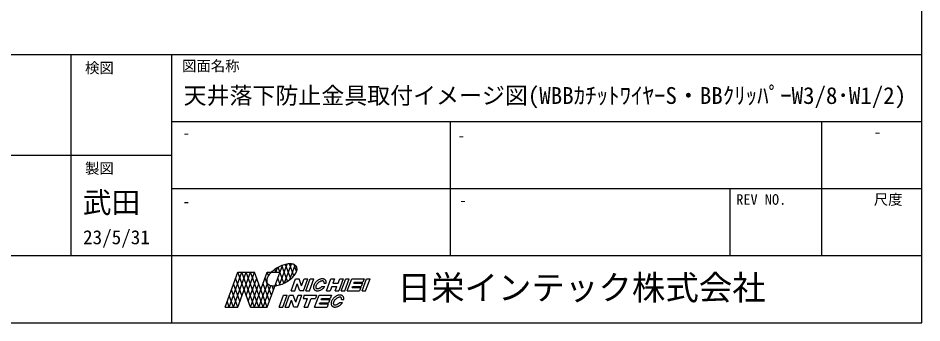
# Model space of a CAD drawing. Units: millimetres on the paper. Extents: x -141 to 141, y -97 to 98.
# Drawn here: x 46.2 to 140.8, y -96.7 to -64.8 of the extents above; entities that cross this region are included whole.
import ezdxf
from ezdxf.enums import TextEntityAlignment as Align

# ---------------------------------------------------------------- set-up
doc = ezdxf.new("R2010")
doc.units = ezdxf.units.MM
doc.layers.add('0-0_文字･図枠･寸法', color=7, linetype='Continuous')
doc.styles.add('ＭＳ ゴシック', font='')
doc.styles.get('ＭＳ ゴシック').set_extended_font_data('MS Gothic')

msp = doc.modelspace()

# ---------------------------------------------------------------- linework, layer by layer
at = {"layer": '0-0_文字･図枠･寸法'}
for p, q in [((140.774, -96.691), (140.774, -24.441)), ((51.774, -68.691), (51.774, -89.691)), ((62.274, -68.691), (62.274, -96.691)), ((140.774, -75.691), (62.274, -75.691)), ((91.474, -89.691), (91.474, -75.691)), ((130.274, -75.691), (130.274, -89.691)), ((62.274, -79.191), (30.774, -79.191)), ((140.774, -82.691), (62.274, -82.691)), ((120.674, -82.691), (120.674, -89.691)), ((140.774, -89.691), (30.774, -89.691)), ((72.307, -95.037), (73.893, -90.678)), ((73.592, -92.718), (74.382, -90.548)), ((73.815, -90.707), (73.676, -90.766)), ((73.953, -90.656), (73.815, -90.707)), ((74.415, -92.344), (73.819, -90.706)), ((74.091, -90.613), (73.953, -90.656)), ((74.227, -90.578), (74.091, -90.613)), ((74.107, -92.517), (74.83, -90.529)), ((74.765, -92.092), (74.215, -90.581)), ((74.359, -90.551), (74.227, -90.578)), ((74.488, -90.533), (74.359, -90.551)), ((74.612, -90.523), (74.488, -90.533)), ((74.729, -90.522), (74.612, -90.523)), ((75.09, -91.773), (74.635, -90.522)), ((74.678, -92.158), (75.223, -90.662)), ((74.84, -90.53), (74.729, -90.522)), ((74.944, -90.546), (74.84, -90.53)), ((75.038, -90.571), (74.944, -90.546)), ((75.124, -90.604), (75.038, -90.571)), ((75.367, -91.323), (75.102, -90.595)), ((75.2, -90.646), (75.124, -90.604)), ((75.265, -90.695), (75.2, -90.646)), ((75.319, -90.752), (75.265, -90.695)), ((67.894, -95.037), (69.218, -91.4)), ((68.335, -95.037), (69.659, -91.4)), ((68.776, -95.037), (70.1, -91.4)), ((70.541, -95.037), (69.218, -91.4)), ((69.218, -95.037), (70.541, -91.4)), ((69.218, -91.4), (70.983, -91.4)), ((70.983, -95.037), (69.659, -91.4)), ((70.1, -93.825), (70.983, -91.4)), ((71.424, -95.037), (70.1, -91.4)), ((71.865, -95.037), (70.541, -91.4)), ((70.983, -95.037), (72.307, -91.4)), ((72.307, -95.037), (70.983, -91.4)), ((72.434, -91.749), (72.307, -91.4)), ((72.307, -91.4), (73.63, -91.4)), ((72.52, -91.631), (72.447, -91.731)), ((72.603, -91.531), (72.52, -91.631)), ((72.696, -91.432), (72.603, -91.531)), ((72.797, -91.335), (72.696, -91.432)), ((72.748, -91.4), (72.743, -91.387)), ((72.748, -91.4), (72.758, -91.372)), ((72.906, -91.24), (72.797, -91.335)), ((73.022, -91.149), (72.906, -91.24)), ((73.145, -91.062), (73.022, -91.149)), ((73.189, -91.4), (73.082, -91.107)), ((73.272, -90.979), (73.145, -91.062)), ((73.189, -91.4), (73.361, -90.927)), ((73.404, -90.902), (73.272, -90.979)), ((73.539, -90.831), (73.404, -90.902)), ((74.047, -92.545), (73.442, -90.882)), ((73.676, -90.766), (73.539, -90.831)), ((75.144, -91.708), (75.217, -91.608)), ((75.217, -91.608), (75.279, -91.508)), ((75.279, -91.508), (75.331, -91.41)), ((75.363, -90.815), (75.319, -90.752)), ((75.331, -91.41), (75.371, -91.313)), ((75.394, -90.885), (75.363, -90.815)), ((75.371, -91.313), (75.4, -91.219)), ((75.414, -90.961), (75.394, -90.885)), ((75.4, -91.219), (75.417, -91.129)), ((75.421, -91.043), (75.414, -90.961)), ((75.417, -91.129), (75.421, -91.043)), ((69.438, -94.431), (68.776, -92.613)), ((69.659, -93.825), (68.997, -92.007)), ((70.321, -94.431), (71.203, -92.007)), ((70.541, -95.037), (71.424, -92.613)), ((71.424, -95.037), (72.325, -92.561)), ((72.527, -94.431), (71.865, -92.613)), ((72.748, -93.825), (72.086, -92.007)), ((72.247, -92.209), (72.243, -92.296)), ((72.243, -92.296), (72.25, -92.377)), ((72.264, -92.119), (72.247, -92.209)), ((72.25, -92.377), (72.27, -92.453)), ((72.292, -92.025), (72.264, -92.119)), ((72.27, -92.453), (72.301, -92.523)), ((72.333, -91.929), (72.292, -92.025)), ((72.301, -92.523), (72.344, -92.587)), ((72.384, -91.83), (72.333, -91.929)), ((72.344, -92.587), (72.399, -92.643)), ((72.447, -91.731), (72.384, -91.83)), ((73.255, -92.794), (73.189, -92.613)), ((73.661, -92.697), (73.41, -92.007)), ((73.711, -92.682), (73.849, -92.631)), ((73.849, -92.631), (73.988, -92.573)), ((73.988, -92.573), (74.125, -92.508)), ((74.125, -92.508), (74.26, -92.436)), ((74.26, -92.436), (74.392, -92.359)), ((74.392, -92.359), (74.519, -92.276)), ((74.519, -92.276), (74.641, -92.189)), ((74.641, -92.189), (74.758, -92.098)), ((74.758, -92.098), (74.867, -92.003)), ((74.796, -93.341), (75.253, -92.085)), ((74.867, -92.003), (74.968, -91.906)), ((74.968, -91.906), (75.06, -91.808)), ((75.06, -91.808), (75.144, -91.708)), ((75.173, -93.341), (75.441, -92.602)), ((75.253, -92.085), (75.63, -92.085)), ((75.71, -93.341), (75.441, -92.602)), ((75.898, -92.823), (75.63, -92.085)), ((75.898, -92.823), (76.167, -92.085)), ((76.087, -93.341), (76.544, -92.085)), ((76.167, -92.085), (76.544, -92.085)), ((76.338, -93.341), (76.795, -92.085)), ((76.715, -93.341), (77.172, -92.085)), ((76.795, -92.085), (77.172, -92.085)), ((77.246, -92.61), (77.22, -92.661)), ((77.276, -92.561), (77.246, -92.61)), ((77.31, -92.512), (77.276, -92.561)), ((77.346, -92.465), (77.31, -92.512)), ((77.386, -92.419), (77.346, -92.465)), ((77.428, -92.376), (77.386, -92.419)), ((77.473, -92.334), (77.428, -92.376)), ((77.52, -92.295), (77.473, -92.334)), ((77.568, -92.258), (77.52, -92.295)), ((77.619, -92.225), (77.568, -92.258)), ((77.67, -92.194), (77.619, -92.225)), ((77.723, -92.167), (77.67, -92.194)), ((77.775, -92.143), (77.723, -92.167)), ((77.829, -92.123), (77.775, -92.143)), ((77.882, -92.107), (77.829, -92.123)), ((77.934, -92.094), (77.882, -92.107)), ((77.986, -92.086), (77.934, -92.094)), ((78.036, -92.081), (77.986, -92.086)), ((78.085, -92.081), (78.036, -92.081)), ((78.133, -92.085), (78.085, -92.081)), ((78.178, -92.092), (78.133, -92.085)), ((78.221, -92.104), (78.178, -92.092)), ((78.261, -92.119), (78.221, -92.104)), ((78.23, -92.551), (78.236, -92.524)), ((78.23, -92.551), (78.464, -92.551)), ((78.298, -92.139), (78.261, -92.119)), ((78.332, -92.162), (78.298, -92.139)), ((78.363, -92.188), (78.332, -92.162)), ((78.39, -92.218), (78.363, -92.188)), ((78.414, -92.251), (78.39, -92.218)), ((78.433, -92.287), (78.414, -92.251)), ((78.449, -92.326), (78.433, -92.287)), ((78.46, -92.367), (78.449, -92.326)), ((78.468, -92.41), (78.46, -92.367)), ((78.464, -92.551), (78.469, -92.503)), ((78.471, -92.456), (78.468, -92.41)), ((78.469, -92.503), (78.471, -92.456)), ((78.507, -93.341), (78.964, -92.085)), ((78.964, -92.085), (79.341, -92.085)), ((79.341, -92.085), (79.177, -92.537)), ((79.177, -92.537), (79.714, -92.537)), ((79.714, -92.537), (79.878, -92.085)), ((80.255, -92.085), (79.798, -93.341)), ((79.878, -92.085), (80.255, -92.085)), ((80.049, -93.341), (80.506, -92.085)), ((80.426, -93.341), (80.883, -92.085)), ((80.506, -92.085), (80.883, -92.085)), ((80.677, -93.341), (81.134, -92.085)), ((81.134, -92.085), (82.425, -92.085)), ((81.346, -92.537), (81.383, -92.437)), ((81.346, -92.537), (82.26, -92.537)), ((81.383, -92.437), (82.297, -92.437)), ((82.26, -92.537), (82.132, -92.889)), ((82.219, -93.341), (82.676, -92.085)), ((82.425, -92.085), (82.297, -92.437)), ((82.596, -93.341), (83.053, -92.085)), ((82.676, -92.085), (83.053, -92.085)), ((69.218, -95.037), (68.556, -93.219)), ((71.865, -95.037), (72.685, -92.784)), ((72.399, -92.643), (72.464, -92.693)), ((72.464, -92.693), (72.54, -92.734)), ((72.54, -92.734), (72.626, -92.767)), ((72.626, -92.767), (72.72, -92.792)), ((72.72, -92.792), (72.824, -92.809)), ((72.968, -93.219), (72.819, -92.808)), ((72.824, -92.809), (72.934, -92.816)), ((72.934, -92.816), (73.052, -92.815)), ((73.052, -92.815), (73.176, -92.806)), ((73.176, -92.806), (73.304, -92.787)), ((73.304, -92.787), (73.437, -92.76)), ((73.437, -92.76), (73.573, -92.725)), ((73.573, -92.725), (73.711, -92.682)), ((74.796, -93.341), (75.173, -93.341)), ((76.087, -93.341), (75.71, -93.341)), ((76.338, -93.341), (76.715, -93.341)), ((77.147, -92.91), (77.144, -92.957)), ((77.144, -92.957), (77.147, -93.003)), ((77.153, -92.861), (77.147, -92.91)), ((77.147, -93.003), (77.153, -93.046)), ((77.164, -92.812), (77.153, -92.861)), ((77.153, -93.046), (77.164, -93.088)), ((77.178, -92.761), (77.164, -92.812)), ((77.164, -93.088), (77.178, -93.127)), ((77.197, -92.711), (77.178, -92.761)), ((77.178, -93.127), (77.197, -93.164)), ((77.22, -92.661), (77.197, -92.711)), ((77.197, -93.164), (77.22, -93.197)), ((77.22, -93.197), (77.246, -93.228)), ((77.246, -93.228), (77.276, -93.255)), ((77.276, -93.255), (77.31, -93.279)), ((77.31, -93.279), (77.346, -93.299)), ((77.346, -93.299), (77.386, -93.315)), ((77.375, -92.928), (77.373, -92.943)), ((77.386, -93.315), (77.428, -93.328)), ((77.428, -93.328), (77.473, -93.336)), ((77.473, -93.336), (77.52, -93.341)), ((77.52, -93.341), (77.569, -93.341)), ((77.569, -93.341), (77.619, -93.337)), ((77.619, -93.337), (77.67, -93.33)), ((77.67, -93.33), (77.723, -93.318)), ((77.723, -93.318), (77.776, -93.303)), ((77.776, -93.303), (77.829, -93.283)), ((77.829, -93.283), (77.882, -93.26)), ((77.882, -93.26), (77.934, -93.234)), ((77.934, -93.234), (77.986, -93.204)), ((77.986, -93.204), (78.037, -93.171)), ((77.989, -92.918), (78.028, -92.882)), ((78.028, -92.882), (78.039, -92.871)), ((78.037, -93.171), (78.086, -93.135)), ((78.039, -92.871), (78.333, -92.871)), ((78.086, -93.135), (78.133, -93.096)), ((78.133, -93.096), (78.178, -93.055)), ((78.178, -93.055), (78.221, -93.012)), ((78.221, -93.012), (78.261, -92.966)), ((78.261, -92.966), (78.298, -92.919)), ((78.298, -92.919), (78.333, -92.871)), ((78.507, -93.341), (78.884, -93.341)), ((79.049, -92.889), (78.884, -93.341)), ((79.049, -92.889), (79.586, -92.889)), ((79.421, -93.341), (79.586, -92.889)), ((79.421, -93.341), (79.798, -93.341)), ((80.049, -93.341), (80.426, -93.341)), ((80.677, -93.341), (81.968, -93.341)), ((81.182, -92.989), (81.218, -92.889)), ((81.218, -92.889), (82.132, -92.889)), ((82.219, -93.341), (82.596, -93.341)), ((68.335, -95.037), (68.115, -94.431)), ((68.776, -95.037), (68.335, -93.825)), ((73.551, -95.037), (74.008, -93.782)), ((74.008, -93.782), (74.384, -93.782)), ((74.178, -95.037), (74.635, -93.782)), ((74.555, -95.037), (74.824, -94.299)), ((74.635, -93.782), (75.012, -93.782)), ((75.092, -95.037), (74.824, -94.299)), ((75.281, -94.52), (75.012, -93.782)), ((75.281, -94.52), (75.549, -93.782)), ((75.469, -95.037), (75.926, -93.782)), ((75.549, -93.782), (75.926, -93.782)), ((76.177, -93.782), (76.049, -94.133)), ((76.049, -94.133), (76.506, -94.133)), ((76.177, -95.037), (76.506, -94.133)), ((77.262, -95.037), (77.719, -93.782)), ((77.719, -93.782), (79.01, -93.782)), ((77.931, -94.234), (77.968, -94.133)), ((77.931, -94.234), (78.845, -94.234)), ((77.968, -94.133), (78.882, -94.133)), ((78.845, -94.234), (78.717, -94.585)), ((79.01, -93.782), (78.882, -94.133)), ((79.002, -94.508), (78.991, -94.558)), ((79.016, -94.458), (79.002, -94.508)), ((79.035, -94.408), (79.016, -94.458)), ((79.058, -94.357), (79.035, -94.408)), ((79.084, -94.307), (79.058, -94.357)), ((79.114, -94.258), (79.084, -94.307)), ((79.148, -94.209), (79.114, -94.258)), ((79.184, -94.162), (79.148, -94.209)), ((79.224, -94.116), (79.184, -94.162)), ((79.266, -94.073), (79.224, -94.116)), ((79.311, -94.031), (79.266, -94.073)), ((79.358, -93.992), (79.311, -94.031)), ((79.407, -93.955), (79.358, -93.992)), ((79.457, -93.921), (79.407, -93.955)), ((79.508, -93.891), (79.457, -93.921)), ((79.561, -93.864), (79.508, -93.891)), ((79.614, -93.84), (79.561, -93.864)), ((79.667, -93.82), (79.614, -93.84)), ((79.72, -93.804), (79.667, -93.82)), ((79.772, -93.791), (79.72, -93.804)), ((79.824, -93.783), (79.772, -93.791)), ((79.875, -93.778), (79.824, -93.783)), ((79.924, -93.778), (79.875, -93.778)), ((79.971, -93.781), (79.924, -93.778)), ((80.016, -93.789), (79.971, -93.781)), ((80.059, -93.801), (80.016, -93.789)), ((80.099, -93.816), (80.059, -93.801)), ((80.068, -94.248), (80.075, -94.221)), ((80.068, -94.248), (80.302, -94.248)), ((80.136, -93.836), (80.099, -93.816)), ((80.171, -93.859), (80.136, -93.836)), ((80.201, -93.885), (80.171, -93.859)), ((80.229, -93.915), (80.201, -93.885)), ((80.252, -93.948), (80.229, -93.915)), ((80.272, -93.984), (80.252, -93.948)), ((80.287, -94.023), (80.272, -93.984)), ((80.299, -94.064), (80.287, -94.023)), ((80.306, -94.107), (80.299, -94.064)), ((80.302, -94.248), (80.308, -94.2)), ((80.309, -94.153), (80.306, -94.107)), ((80.308, -94.2), (80.309, -94.153)), ((67.894, -95.037), (69.218, -95.037)), ((70.541, -95.037), (72.307, -95.037)), ((74.178, -95.037), (74.555, -95.037)), ((75.469, -95.037), (75.092, -95.037)), ((76.177, -95.037), (76.554, -95.037)), ((77.262, -95.037), (78.553, -95.037)), ((78.985, -94.607), (78.983, -94.654)), ((78.983, -94.654), (78.985, -94.699)), ((78.991, -94.558), (78.985, -94.607)), ((78.985, -94.699), (78.991, -94.743)), ((78.991, -94.743), (79.002, -94.785)), ((79.002, -94.785), (79.017, -94.824)), ((79.017, -94.824), (79.035, -94.861)), ((79.035, -94.861), (79.058, -94.894)), ((79.058, -94.894), (79.084, -94.925)), ((79.084, -94.925), (79.114, -94.952)), ((79.114, -94.952), (79.148, -94.976)), ((79.148, -94.976), (79.185, -94.996)), ((79.185, -94.996), (79.224, -95.012)), ((79.224, -95.012), (79.266, -95.025)), ((79.266, -95.025), (79.311, -95.033)), ((79.311, -95.033), (79.358, -95.038)), ((79.358, -95.038), (79.407, -95.038)), ((79.407, -95.038), (79.457, -95.034)), ((79.457, -95.034), (79.509, -95.027)), ((79.509, -95.027), (79.561, -95.015)), ((79.561, -95.015), (79.614, -95)), ((79.614, -95), (79.667, -94.98)), ((79.667, -94.98), (79.72, -94.957)), ((79.72, -94.957), (79.773, -94.931)), ((79.773, -94.931), (79.824, -94.901)), ((79.824, -94.901), (79.875, -94.868)), ((79.867, -94.578), (79.877, -94.568)), ((79.875, -94.868), (79.924, -94.832)), ((79.877, -94.568), (80.171, -94.568)), ((79.924, -94.832), (79.971, -94.793)), ((79.971, -94.793), (80.016, -94.752)), ((80.016, -94.752), (80.059, -94.709)), ((80.059, -94.709), (80.099, -94.663)), ((80.099, -94.663), (80.137, -94.616)), ((80.137, -94.616), (80.171, -94.568)), ((-141.226, -96.691), (140.774, -96.691))]:
    msp.add_line(p, q, dxfattribs=at)
for points in [[(140.774, -68.691), (30.774, -68.691), (30.774, -96.691)], [(78.209, -92.358), (78.205, -92.353), (78.199, -92.348), (78.194, -92.344), (78.187, -92.339), (78.181, -92.335), (78.173, -92.331), (78.164, -92.327), (78.155, -92.323), (78.145, -92.32), (78.133, -92.317), (78.121, -92.314), (78.108, -92.312), (78.094, -92.31), (78.078, -92.309), (78.062, -92.309), (78.045, -92.31), (78.028, -92.311), (78.011, -92.313), (77.97, -92.32), (77.929, -92.331), (77.886, -92.345), (77.842, -92.363), (77.798, -92.385), (77.753, -92.41), (77.709, -92.439), (77.667, -92.47), (77.626, -92.504), (77.587, -92.54), (77.55, -92.579), (77.516, -92.618), (77.486, -92.659), (77.458, -92.7), (77.435, -92.742), (77.415, -92.782), (77.399, -92.822), (77.387, -92.86), (77.379, -92.898), (77.376, -92.912), (77.375, -92.928)], [(78.236, -92.524), (78.239, -92.51), (78.241, -92.494), (78.242, -92.479), (78.242, -92.465), (78.242, -92.451), (78.241, -92.439), (78.239, -92.427), (78.237, -92.416), (78.235, -92.407), (78.232, -92.398), (78.229, -92.389), (78.225, -92.382), (78.222, -92.375), (78.218, -92.369), (78.214, -92.363), (78.209, -92.358)], [(77.373, -92.943), (77.373, -92.957), (77.374, -92.971), (77.375, -92.983), (77.376, -92.995), (77.378, -93.006), (77.381, -93.015), (77.383, -93.024), (77.387, -93.033), (77.39, -93.04), (77.394, -93.047), (77.397, -93.053), (77.402, -93.059), (77.406, -93.064), (77.411, -93.069), (77.416, -93.074), (77.421, -93.078), (77.428, -93.083), (77.435, -93.087), (77.442, -93.091), (77.451, -93.095), (77.46, -93.099), (77.47, -93.102), (77.482, -93.105), (77.494, -93.108), (77.507, -93.11), (77.522, -93.112), (77.537, -93.113), (77.553, -93.113), (77.57, -93.112), (77.588, -93.111), (77.606, -93.109), (77.625, -93.106), (77.643, -93.102), (77.686, -93.091), (77.729, -93.077), (77.773, -93.059), (77.818, -93.037), (77.862, -93.012), (77.906, -92.983)], [(77.906, -92.983), (77.948, -92.952), (77.989, -92.918)], [(81.182, -92.989), (82.096, -92.989), (81.968, -93.341)], [(73.551, -95.037), (73.927, -95.037), (74.384, -93.782)], [(76.177, -93.782), (77.468, -93.782), (77.34, -94.133)], [(76.554, -95.037), (76.883, -94.133), (77.34, -94.133)], [(80.047, -94.055), (80.043, -94.05), (80.038, -94.045), (80.032, -94.04), (80.026, -94.036), (80.019, -94.032), (80.011, -94.028), (80.003, -94.024), (79.993, -94.02), (79.983, -94.017), (79.972, -94.013), (79.959, -94.011), (79.946, -94.009), (79.932, -94.007), (79.917, -94.006), (79.9, -94.006), (79.883, -94.007), (79.866, -94.008), (79.849, -94.01), (79.808, -94.017), (79.767, -94.028), (79.724, -94.042), (79.68, -94.06), (79.636, -94.082), (79.591, -94.107), (79.548, -94.136), (79.505, -94.167), (79.464, -94.201), (79.425, -94.237), (79.388, -94.276), (79.354, -94.315), (79.324, -94.356), (79.297, -94.397), (79.273, -94.439), (79.253, -94.479), (79.238, -94.519), (79.226, -94.556), (79.217, -94.594), (79.215, -94.609), (79.213, -94.625)], [(80.075, -94.221), (80.077, -94.207), (80.079, -94.191), (80.08, -94.176), (80.08, -94.161), (80.08, -94.148), (80.079, -94.136), (80.077, -94.124), (80.075, -94.113), (80.073, -94.103), (80.07, -94.094), (80.067, -94.086), (80.063, -94.079), (80.06, -94.072), (80.056, -94.066), (80.052, -94.06), (80.047, -94.055)], [(77.767, -94.686), (77.803, -94.585), (78.717, -94.585)], [(77.767, -94.686), (78.681, -94.686), (78.553, -95.037)], [(79.213, -94.625), (79.212, -94.64), (79.211, -94.654), (79.212, -94.668), (79.213, -94.68), (79.214, -94.692), (79.216, -94.703), (79.219, -94.712), (79.222, -94.721), (79.225, -94.729), (79.228, -94.737), (79.232, -94.744), (79.236, -94.75), (79.24, -94.755), (79.244, -94.761), (79.249, -94.766), (79.254, -94.771), (79.26, -94.775), (79.266, -94.78), (79.273, -94.784), (79.28, -94.788), (79.289, -94.792), (79.298, -94.796), (79.309, -94.799), (79.32, -94.802), (79.332, -94.805), (79.346, -94.807), (79.36, -94.809), (79.375, -94.809), (79.391, -94.81), (79.408, -94.809), (79.426, -94.808), (79.444, -94.806), (79.464, -94.802), (79.481, -94.799), (79.525, -94.788), (79.567, -94.773), (79.611, -94.755), (79.656, -94.734), (79.7, -94.709)], [(79.7, -94.709), (79.744, -94.68), (79.787, -94.649), (79.828, -94.615), (79.867, -94.578)]]:
    msp.add_lwpolyline(points, dxfattribs=at)

# ---------------------------------------------------------------- texts
at = {"layer": '0-0_文字･図枠･寸法', "style": 'ＭＳ ゴシック'}
for s, height, p in [('検図', 1.1, (53.248, -70.93)), ('図面名称', 1.1, (63.4, -70.722)), ('天井落下防止金具取付イメージ図(WBBｶﾁｯﾄﾜｲﾔｰS・BBｸﾘｯﾊﾟｰW3/8･W1/2)', 1.76, (63.55, -74.341)), ('-', 1.1, (63.475, -77.714)), ('-', 1.1, (92.226, -78.001)), ('-', 1.1, (135.753, -77.623)), ('製図', 1.1, (53.248, -81.43)), ('武田', 2.199, (53.013, -85.866)), ('尺度', 1.1, (135.742, -84.675)), ('-', 1.1, (63.472, -84.881)), ('-', 1.1, (92.397, -84.755)), ('REV NO.', 1.1, (121.349, -84.675)), ('23/5/31', 1.466, (53.04, -88.913)), ('日栄インテック株式会社', 2.566, (85.937, -95.055))]:
    msp.add_text(s, height=height, dxfattribs=at).set_placement(p, align=Align.BOTTOM_LEFT)

doc.saveas('drawing.dxf')
